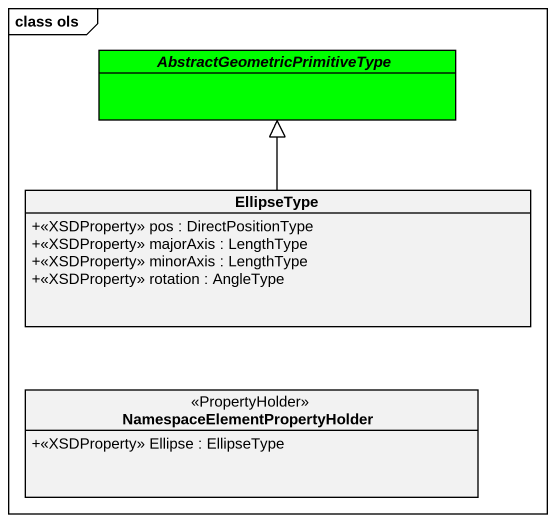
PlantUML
@startuml
mainframe class ols
hide circle
hide empty members
skinparam classAttributeIconSize 0
abstract class "AbstractGeometricPrimitiveType" as AbstractGeometricPrimitiveTy #00FF00
class EllipseType {
  +<<XSDProperty>> pos : DirectPositionType
  +<<XSDProperty>> majorAxis : LengthType
  +<<XSDProperty>> minorAxis : LengthType
  +<<XSDProperty>> rotation : AngleType
}
class "NamespaceElementPropertyHolder" as NamespaceElementPropertyHold <<PropertyHolder>> {
  +<<XSDProperty>> Ellipse : EllipseType
}
EllipseType -up-|> AbstractGeometricPrimitiveTy
@enduml
